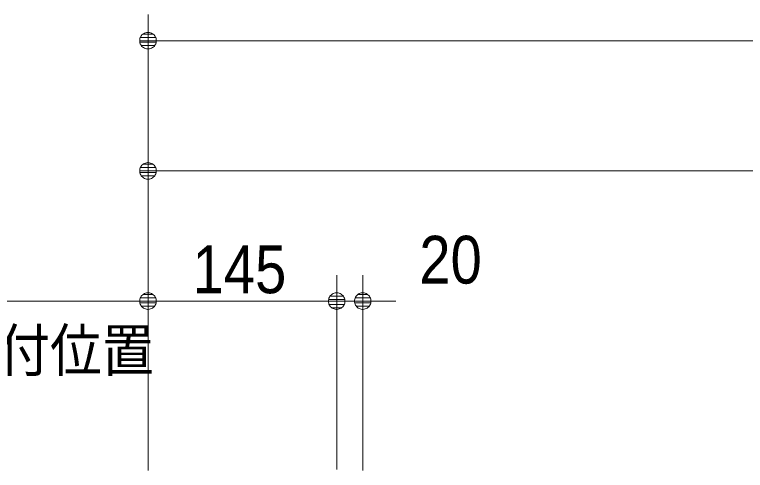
# Model space of a CAD drawing. Units: millimetres, scale not verified. Extents: x -6062 to 6062, y -3045 to 3045.
# Drawn here: x -4890 to -4328, y 370 to 720 of the extents above; entities that cross this region are included whole.
import ezdxf
from ezdxf.enums import TextEntityAlignment as Align

# ---------------------------------------------------------------- set-up
doc = ezdxf.new("R2010")
doc.units = ezdxf.units.MM
doc.header["$LTSCALE"] = 20
for name, color, linetype, lineweight in [('0-0_2寸法-3', 7, 'Continuous', 9), ('0-3_2寸法-1', 7, 'Continuous', 9), ('0-4_0', 7, 'Continuous', 9), ('0-5_2寸法-2', 7, 'Continuous', 9)]:
    doc.layers.add(name, color=color, linetype=linetype, lineweight=lineweight)
doc.styles.add('ＭＳ ゴシック', font='')
doc.styles.add('ＭＳ Ｐゴシック', font='')
doc.styles.get('ＭＳ ゴシック').set_extended_font_data('MS Gothic')
doc.styles.get('ＭＳ Ｐゴシック').set_extended_font_data('MS PGothic')

# ---------------------------------------------------------------- blocks, each defined once
blk = doc.blocks.new('_Dot')
at = {"layer": '0-4_0'}
for p, q in [((-10, 0), (-20, 0)), ((9.78, 2), (-9.78, 2)), ((7.99, 6), (-7.99, 6)), ((9.16, -3.98), (-9.16, -3.98)), ((6, -7.98), (-6, -7.98))]:
    blk.add_line(p, q, dxfattribs=at)
for points in [[(10, 0), (9.92, 1.25), (9.69, 2.49), (9.3, 3.68), (8.76, 4.82), (8.09, 5.88), (7.29, 6.85), (6.37, 7.71), (5.36, 8.44), (4.26, 9.05), (3.09, 9.51), (1.87, 9.82), (0.63, 9.98), (-0.63, 9.98), (-1.87, 9.82), (-3.09, 9.51), (-4.26, 9.05), (-5.36, 8.44), (-6.37, 7.71), (-7.29, 6.85), (-8.09, 5.88), (-8.76, 4.82), (-9.3, 3.68), (-9.69, 2.49), (-9.92, 1.25), (-10, 0), (0, 0)], [(-10, 0), (-9.92, -1.25), (-9.69, -2.49), (-9.3, -3.68), (-8.76, -4.82), (-8.09, -5.88), (-7.29, -6.85), (-6.37, -7.71), (-5.36, -8.44), (-4.26, -9.05), (-3.09, -9.51), (-1.87, -9.82), (-0.63, -9.98), (0.63, -9.98), (1.87, -9.82), (3.09, -9.51), (4.26, -9.05), (5.36, -8.44), (6.37, -7.71), (7.29, -6.85), (8.09, -5.88), (8.76, -4.82), (9.3, -3.68), (9.69, -2.49), (9.92, -1.25), (10, 0), (0, 0)]]:
    blk.add_lwpolyline(points, close=True, dxfattribs=at)
blk = doc.blocks.new('グループ-105')
at = {"layer": '0-0_2寸法-3'}
blk.add_line((-60000, 10000), (-69497.8, 10000), dxfattribs=at)
at = {"layer": '0-0_2寸法-3', "style": 'ＭＳ ゴシック', "width": 0.9}
for s, p in [('スライド式受け金具', (-69536.4, 9966.6)), ('\u3000\u3000\u3000\u3000\u3000\u3000\u3000\u3000取付位置', (-69497.8, 8724.9))]:
    blk.add_text(s, height=650.9, dxfattribs=at).set_placement(p, align=Align.BOTTOM_LEFT)

msp = doc.modelspace()

# ---------------------------------------------------------------- linework, layer by layer
at = {"layer": '0-3_2寸法-1'}
for p, q in [((-4787.5, 620), (-4787.5, 720)), ((-3471.21, 700), (-4774.79, 700)), ((-4787.5, 520), (-4787.5, 620)), ((-3572.21, 600), (-4774.79, 600)), ((-4787.5, 370), (-4787.5, 520)), ((-4642.5, 370.6), (-4642.5, 520)), ((-4655.21, 500), (-4774.79, 500))]:
    msp.add_line(p, q, dxfattribs=at)
at = {"layer": '0-5_2寸法-2'}
for p, q in [((-4642.5, 370.6), (-4642.5, 520)), ((-4622.5, 370), (-4622.5, 520)), ((-4655.21, 500), (-4667.92, 500)), ((-4642.5, 500), (-4622.5, 500)), ((-4609.79, 500), (-4597.08, 500))]:
    msp.add_line(p, q, dxfattribs=at)

# ---------------------------------------------------------------- block references
at = {"layer": '0-0_2寸法-3', "xscale": 0.05, "yscale": 0.05}
msp.add_blockref('グループ-105', (-1787.5, 0), dxfattribs=at)
at = {"layer": '0-3_2寸法-1', "xscale": 0.6356201, "yscale": 0.6356201, "rotation": 180}
for p in [(-4787.5, 700), (-4787.5, 600), (-4787.5, 500)]:
    msp.add_blockref('_Dot', p, dxfattribs=at)
at = {"layer": '0-3_2寸法-1', "xscale": 0.6356201, "yscale": 0.6356201}
msp.add_blockref('_Dot', (-4642.5, 500), dxfattribs=at)
at = {"layer": '0-5_2寸法-2', "xscale": 0.6356201, "yscale": 0.6356201}
msp.add_blockref('_Dot', (-4642.5, 500), dxfattribs=at)
at = {"layer": '0-5_2寸法-2', "xscale": 0.6356201, "yscale": 0.6356201, "rotation": 180}
msp.add_blockref('_Dot', (-4622.5, 500), dxfattribs=at)

# ---------------------------------------------------------------- texts
at = {"layer": '0-3_2寸法-1', "style": 'ＭＳ Ｐゴシック', "width": 0.9}
msp.add_text('145', height=36.66, dxfattribs=at).set_placement((-4753.22, 495.04), align=Align.BOTTOM_LEFT)
at = {"layer": '0-5_2寸法-2', "style": 'ＭＳ Ｐゴシック', "width": 0.9}
msp.add_text('20', height=36.66, dxfattribs=at).set_placement((-4578.98, 502.48), align=Align.BOTTOM_LEFT)

doc.saveas('drawing.dxf')
